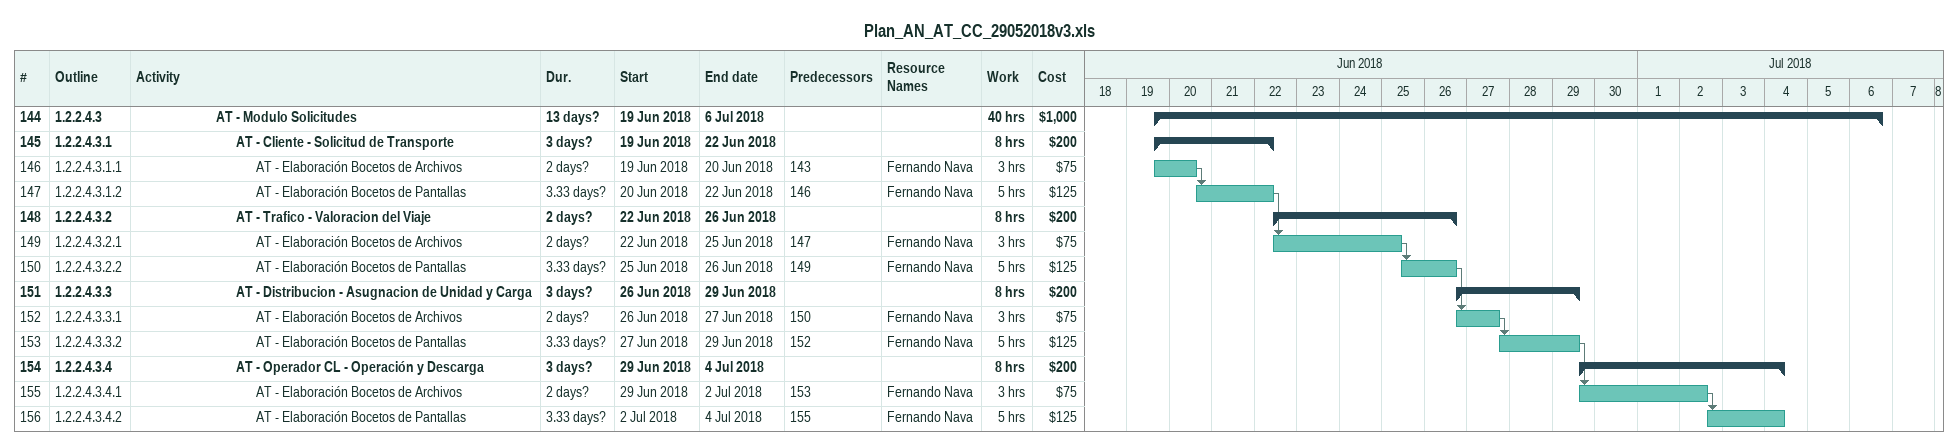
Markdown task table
Plan_AN_AT_CC_29052018v3.xls

| ID | WBS | Task | Duration | Start | Finish | Predecessors | Resources | Work (h) | Cost ($) |
|---|---|---|---|---|---|---|---|---|---|
| 144 | 1.2.2.4.3 | **AT - Modulo Solicitudes** | 13d? | 2018-06-19 | 2018-07-06 |  |  | 40 | 1000 |
| 145 | 1.2.2.4.3.1 | **AT - Cliente - Solicitud de Transporte** | 3d? | 2018-06-19 | 2018-06-22 |  |  | 8 | 200 |
| 146 | 1.2.2.4.3.1.1 | AT - Elaboración Bocetos de Archivos | 2d? | 2018-06-19 | 2018-06-20 | 143 | Fernando Nava | 3 | 75 |
| 147 | 1.2.2.4.3.1.2 | AT - Elaboración Bocetos de Pantallas | 3.33d? | 2018-06-20 | 2018-06-22 | 146 | Fernando Nava | 5 | 125 |
| 148 | 1.2.2.4.3.2 | **AT - Trafico - Valoracion del Viaje** | 2d? | 2018-06-22 | 2018-06-26 |  |  | 8 | 200 |
| 149 | 1.2.2.4.3.2.1 | AT - Elaboración Bocetos de Archivos | 2d? | 2018-06-22 | 2018-06-25 | 147 | Fernando Nava | 3 | 75 |
| 150 | 1.2.2.4.3.2.2 | AT - Elaboración Bocetos de Pantallas | 3.33d? | 2018-06-25 | 2018-06-26 | 149 | Fernando Nava | 5 | 125 |
| 151 | 1.2.2.4.3.3 | **AT - Distribucion - Asugnacion de Unidad y Carga** | 3d? | 2018-06-26 | 2018-06-29 |  |  | 8 | 200 |
| 152 | 1.2.2.4.3.3.1 | AT - Elaboración Bocetos de Archivos | 2d? | 2018-06-26 | 2018-06-27 | 150 | Fernando Nava | 3 | 75 |
| 153 | 1.2.2.4.3.3.2 | AT - Elaboración Bocetos de Pantallas | 3.33d? | 2018-06-27 | 2018-06-29 | 152 | Fernando Nava | 5 | 125 |
| 154 | 1.2.2.4.3.4 | **AT - Operador CL - Operación y Descarga** | 3d? | 2018-06-29 | 2018-07-04 |  |  | 8 | 200 |
| 155 | 1.2.2.4.3.4.1 | AT - Elaboración Bocetos de Archivos | 2d? | 2018-06-29 | 2018-07-02 | 153 | Fernando Nava | 3 | 75 |
| 156 | 1.2.2.4.3.4.2 | AT - Elaboración Bocetos de Pantallas | 3.33d? | 2018-07-02 | 2018-07-04 | 155 | Fernando Nava | 5 | 125 |
